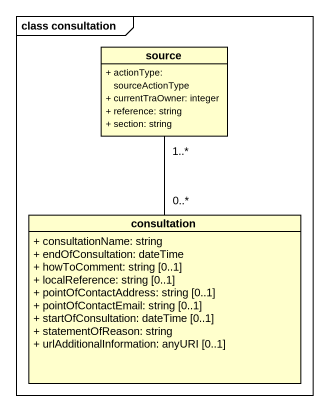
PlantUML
@startuml
mainframe class consultation
hide circle
hide empty members
skinparam classAttributeIconSize 0
class source {
  + actionType: sourceActionType
  + currentTraOwner: integer
  + reference: string
  + section: string
}
class consultation {
  + consultationName: string
  + endOfConsultation: dateTime
  + howToComment: string [0..1]
  + localReference: string [0..1]
  + pointOfContactAddress: string [0..1]
  + pointOfContactEmail: string [0..1]
  + startOfConsultation: dateTime [0..1]
  + statementOfReason: string
  + urlAdditionalInformation: anyURI [0..1]
}
consultation "0..*" -up- "1..*" source
@enduml
